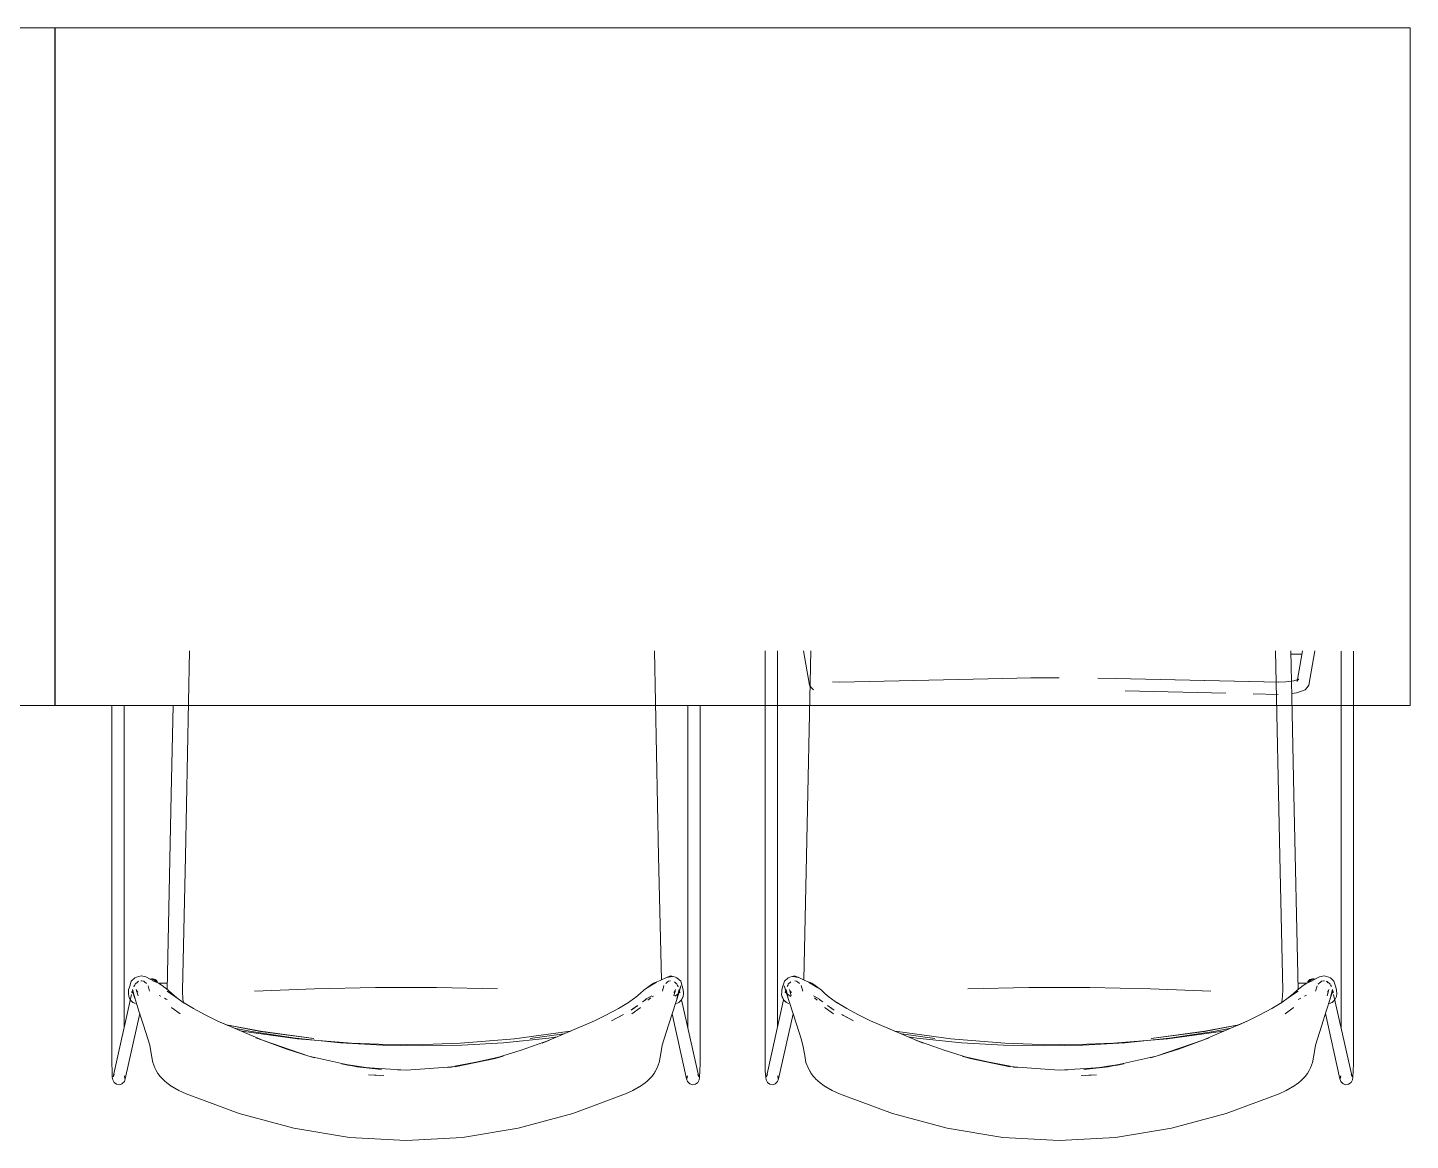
# Model space of a CAD drawing. Header units: millimetres. Extents: x 155927 to 326028, y -36033 to 97293.
# Drawn here: x 207178 to 208402, y 20146 to 21131 of the extents above; entities that cross this region are included whole.
import ezdxf

# ---------------------------------------------------------------- set-up
doc = ezdxf.new("R2010")
doc.units = ezdxf.units.MM
doc.header["$MEASUREMENT"] = 0
doc.layers.add('G-IMPT', color=8, linetype='CONTINUOUS', lineweight=9)
doc.layers.add('I-FURN', color=8, linetype='CONTINUOUS', lineweight=9)

msp = doc.modelspace()

# ---------------------------------------------------------------- linework, layer by layer
at = {"layer": 'G-IMPT'}
for p, q in [((207321, 20579.6), (207317.3, 20397.6)), ((207736.2, 20397.6), (207732.6, 20579.4)), ((207830.5, 20579.4), (207830.5, 20220.7)), ((207841.4, 20246.4), (207841.4, 20579.4)), ((207864.6, 20579.4), (207869.8, 20549.1)), ((207867.2, 20397.6), (207870.9, 20579.4)), ((208282.5, 20579.6), (208286.1, 20397.6)), ((208295.9, 20579.6), (208296.8, 20538.8)), ((208301.5, 20552.3), (208306.2, 20579.6)), ((208311.9, 20549.1), (208317.3, 20579.6)), ((208340.4, 20579.3), (208340.4, 20245.8)), ((208351.3, 20579.3), (208351.3, 20220.7)), ((208305.7, 20576.7), (208295.6, 20576.7)), ((207896.6, 20551.8), (208040.9, 20555.1)), ((208040.9, 20555.1), (208065.8, 20555.5)), ((208065.8, 20555.5), (208090.9, 20555.7)), ((208140.9, 20555.1), (208125.1, 20555.4)), ((208285.2, 20551.8), (208141, 20555)), ((208284.9, 20551.7), (208141, 20555)), ((208291.6, 20552), (208298.5, 20552.9)), ((208298.5, 20552.9), (208303.1, 20554.4)), ((208303.1, 20554.4), (208301.2, 20553)), ((208302.4, 20554.3), (208301.2, 20553)), ((208301.5, 20552.3), (208302.4, 20554.3)), ((207871.3, 20547), (207869.8, 20549.1)), ((207873.3, 20545), (207871.3, 20547)), ((207896.6, 20551.8), (207890.2, 20552)), ((208238.3, 20542), (208149.4, 20544)), ((208284.8, 20540.9), (208262.7, 20541.5)), ((208285.2, 20551.8), (208291.6, 20552)), ((208296.7, 20541.7), (208300.8, 20542.2)), ((208300.8, 20542.2), (208306.4, 20544)), ((208306.4, 20544), (208308.5, 20545)), ((208310.5, 20547), (208308.5, 20545)), ((208311.9, 20549.1), (208310.5, 20547)), ((207252.2, 20531.2), (207252.2, 20220.7)), ((207263, 20531.2), (207263, 20245.8)), ((207306.5, 20531.2), (207304.8, 20452.2)), ((207762.1, 20245.8), (207762.1, 20531.2)), ((207773, 20531.2), (207773, 20220.7)), ((208296.8, 20538.8), (208298.6, 20452.2)), ((207301, 20279.3), (207304.8, 20452.2)), ((208302.5, 20279.3), (208298.6, 20452.2)), ((207314.7, 20278.8), (207317.3, 20397.6)), ((207738.7, 20288.2), (207736.2, 20397.6)), ((207864.8, 20288.2), (207867.2, 20397.6)), ((208288.8, 20278.8), (208286.1, 20397.6)), ((207269.4, 20286.9), (207268, 20282.7)), ((207269.4, 20286.9), (207272.6, 20290)), ((207271.6, 20282.2), (207272.4, 20283.9)), ((207271.7, 20281.9), (207272.4, 20283.9)), ((207272.6, 20290), (207273.9, 20290.5)), ((207275.4, 20286.7), (207272.7, 20284.5)), ((207273.9, 20290.5), (207278.1, 20291.7)), ((207274.3, 20285.7), (207275.9, 20286.9)), ((207274.3, 20285.7), (207274.9, 20286.1)), ((207275.9, 20286.9), (207274.9, 20286.1)), ((207277.9, 20287.4), (207278.5, 20287.3)), ((207282.2, 20290.8), (207278.1, 20291.7)), ((207280.4, 20286.9), (207278.5, 20287.3)), ((207281, 20286.6), (207280.4, 20286.9)), ((207281, 20286.6), (207282.8, 20284.9)), ((207282.2, 20290.8), (207290.6, 20286.4)), ((207293.5, 20285.2), (207288.6, 20287.4)), ((207288.6, 20287.4), (207290.6, 20286.4)), ((207301.2, 20285.7), (207293.1, 20285.4)), ((207293.5, 20285.2), (207296.6, 20283.3)), ((207293.8, 20285), (207301.2, 20285.3)), ((207293.8, 20285), (207301.2, 20285.3)), ((207726.2, 20281.2), (207734.5, 20286)), ((207729.8, 20283.5), (207726.2, 20281.2)), ((207731.7, 20285.2), (207728.6, 20283.3)), ((207729.8, 20283.5), (207734.5, 20286)), ((207731.7, 20285.2), (207737.7, 20287.7)), ((207743.7, 20290.7), (207737.7, 20287.7)), ((207744.1, 20286.6), (207742.5, 20285.1)), ((207747, 20291.7), (207743.3, 20290.4)), ((207748.4, 20291.2), (207743.3, 20290.4)), ((207748.4, 20291.2), (207743.7, 20290.7)), ((207744.1, 20286.6), (207745.1, 20287.1)), ((207746.7, 20287.3), (207745.1, 20287.1)), ((207747, 20291.7), (207751.2, 20290.5)), ((207750.2, 20286.5), (207752.5, 20284.5)), ((207751.2, 20290.5), (207752.5, 20290)), ((207752.5, 20290), (207755.8, 20286.9)), ((207753.5, 20281.9), (207752.7, 20283.9)), ((207752.7, 20283.9), (207753.5, 20282.3)), ((207753.6, 20281.9), (207753, 20283.4)), ((207757.1, 20282.7), (207755.8, 20286.9)), ((207846.3, 20282.7), (207847.7, 20286.9)), ((207850.9, 20290), (207847.7, 20286.9)), ((207850.8, 20283.9), (207850, 20282.3)), ((207850.3, 20282.7), (207850.8, 20283.9)), ((207852.3, 20290.5), (207850.9, 20290)), ((207853.3, 20286.5), (207851, 20284.5)), ((207856.5, 20291.7), (207852.3, 20290.5)), ((207855.1, 20291.2), (207860.1, 20290.4)), ((207855.1, 20291.2), (207859.7, 20290.7)), ((207856.5, 20291.7), (207860.1, 20290.4)), ((207856.8, 20287.3), (207858.4, 20287.1)), ((207859.3, 20286.6), (207858.4, 20287.1)), ((207859.3, 20286.6), (207861, 20285.1)), ((207859.7, 20290.7), (207865.7, 20287.7)), ((207871.8, 20285.2), (207865.7, 20287.7)), ((207873.6, 20283.5), (207869, 20286)), ((207871.6, 20284.5), (207869, 20286)), ((207871.8, 20285.2), (207874.9, 20283.3)), ((207877.3, 20281.2), (207871.9, 20284.3)), ((207873.6, 20283.5), (207877.3, 20281.2)), ((208302.3, 20285.7), (208310.4, 20285.4)), ((208309.6, 20285), (208302.3, 20285.3)), ((208309.6, 20285), (208303.4, 20285.3)), ((208310, 20285.2), (208306.9, 20283.3)), ((208310, 20285.2), (208314.8, 20287.4)), ((208321.3, 20290.8), (208312.8, 20286.4)), ((208314.8, 20287.4), (208312.8, 20286.4)), ((208320.2, 20284.3), (208320.6, 20284.9)), ((208322.5, 20286.6), (208320.6, 20284.9)), ((208321.3, 20290.8), (208325.3, 20291.7)), ((208322.5, 20286.6), (208323, 20286.9)), ((208323, 20286.9), (208325, 20287.3)), ((208325.6, 20287.4), (208325, 20287.3)), ((208329.5, 20290.5), (208325.3, 20291.7)), ((208329.1, 20285.7), (208327.5, 20286.9)), ((208327.5, 20286.9), (208328.6, 20286.1)), ((208328.1, 20286.7), (208330.7, 20284.5)), ((208329.1, 20285.7), (208328.6, 20286.1)), ((208330.9, 20290), (208329.5, 20290.5)), ((208334.1, 20286.9), (208330.9, 20290)), ((208331.5, 20282.7), (208331, 20283.9)), ((208331.8, 20282.2), (208331, 20283.9)), ((208334.1, 20286.9), (208335.5, 20282.7)), ((207269.7, 20275.3), (207253.2, 20202.3)), ((207267, 20279.4), (207266.8, 20275.4)), ((207267.1, 20273.7), (207266.8, 20275.4)), ((207267, 20279.4), (207268, 20282.7)), ((207267.1, 20273.7), (207267.1, 20273.4)), ((207267.1, 20273.4), (207268.5, 20270.5)), ((207270.4, 20278.7), (207270, 20276.7)), ((207271.5, 20275.1), (207270, 20278.3)), ((207271.3, 20276.2), (207270, 20278.3)), ((207272.4, 20272.2), (207270.6, 20279.7)), ((207270.6, 20279.7), (207272.6, 20271.6)), ((207271.5, 20275.1), (207270.8, 20277.4)), ((207270.8, 20277.4), (207272.6, 20271.6)), ((207272.4, 20272.2), (207276.2, 20260.5)), ((207273.8, 20279.7), (207274.8, 20277.6)), ((207273.8, 20279.7), (207275.4, 20274.1)), ((207275.1, 20277.3), (207274, 20278.4)), ((207274, 20278.4), (207274.8, 20277.6)), ((207275.1, 20277.3), (207274.4, 20277.9)), ((207284.2, 20283), (207285.5, 20278.2)), ((207295.6, 20273.8), (207294.2, 20274.4)), ((207296.6, 20283.3), (207302, 20279)), ((207298.8, 20272.1), (207300.4, 20271)), ((207301.2, 20278.1), (207308.9, 20273)), ((207301.2, 20278.1), (207309.4, 20272.5)), ((207305.2, 20276), (207302, 20279)), ((207305.2, 20276), (207309.4, 20272.5)), ((207308.9, 20273), (207316.3, 20267.6)), ((207315.1, 20270.4), (207314.7, 20278.8)), ((207378.4, 20278.3), (207431.6, 20280.4)), ((207485.5, 20281.4), (207431.6, 20280.4)), ((207485.5, 20281.4), (207539.6, 20281.4)), ((207593.5, 20280.4), (207539.6, 20281.4)), ((207716.2, 20273), (207708.8, 20267.6)), ((207716.2, 20273), (207719.9, 20276)), ((207723.1, 20279), (207719.9, 20276)), ((207728.6, 20283.3), (207723.1, 20279)), ((207726.9, 20272.4), (207724.2, 20270.7)), ((207726.9, 20272.4), (207724.7, 20271)), ((207730.1, 20274), (207726.3, 20272.1)), ((207726.9, 20272.4), (207726.3, 20272.1)), ((207729.2, 20272.3), (207726.8, 20270.2)), ((207726.9, 20272.4), (207730.1, 20274)), ((207730.4, 20273.2), (207731.6, 20273.9)), ((207740.9, 20283.1), (207739.6, 20278.2)), ((207751.1, 20278.4), (207749.6, 20276.9)), ((207749.6, 20276.9), (207750.7, 20277.8)), ((207751.3, 20279.6), (207749.8, 20274.1)), ((207751.3, 20279.6), (207750.1, 20277.2)), ((207751.1, 20278.4), (207750.1, 20277.2)), ((207750.5, 20273.8), (207752, 20274.6)), ((207754.3, 20277.4), (207751.8, 20269.1)), ((207753.8, 20276.2), (207752, 20274.6)), ((207754.5, 20279.7), (207752.4, 20271.6)), ((207752.4, 20271.6), (207752.8, 20272.8)), ((207754.5, 20279.7), (207752.8, 20272.8)), ((207756, 20283), (207753.6, 20275.1)), ((207755.1, 20278.3), (207753.6, 20275.1)), ((207755.1, 20278.3), (207753.8, 20276.2)), ((207756, 20283), (207754.3, 20277.4)), ((207755.1, 20276.7), (207754.7, 20278.6)), ((207758.1, 20273.7), (207756.4, 20270.3)), ((207756.4, 20270.3), (207758, 20273.4)), ((207758.1, 20273.7), (207756.6, 20270.5)), ((207757.1, 20282.7), (207758.1, 20279.4)), ((207758.1, 20273.7), (207758, 20273.4)), ((207758.1, 20279.4), (207758.3, 20276.7)), ((207758.1, 20273.7), (207758.4, 20275.4)), ((207758.3, 20276.7), (207758.4, 20275.4)), ((207845.2, 20276.7), (207845.1, 20275.4)), ((207845.4, 20273.7), (207845.1, 20275.4)), ((207845.3, 20279.4), (207845.2, 20276.7)), ((207846.3, 20282.7), (207845.3, 20279.4)), ((207845.4, 20273.7), (207847.1, 20270.3)), ((207845.4, 20273.7), (207845.5, 20273.4)), ((207845.4, 20273.7), (207846.9, 20270.5)), ((207847.1, 20270.3), (207845.5, 20273.4)), ((207847.5, 20283), (207849.1, 20277.4)), ((207847.5, 20283), (207849.9, 20275.1)), ((207848.3, 20276.7), (207848.8, 20278.6)), ((207848.4, 20278.3), (207849.7, 20276.2)), ((207848.4, 20278.3), (207849.9, 20275.1)), ((207849, 20279.7), (207851, 20271.6)), ((207849, 20279.7), (207850.7, 20272.8)), ((207849.1, 20277.4), (207851.7, 20269.1)), ((207849.7, 20276.2), (207851.5, 20274.6)), ((207851, 20271.6), (207850.7, 20272.8)), ((207853.3, 20273.6), (207851.5, 20274.6)), ((207852.2, 20279.6), (207853.4, 20277.2)), ((207852.2, 20279.6), (207853.7, 20274.1)), ((207852.4, 20278.4), (207853.4, 20277.2)), ((207852.4, 20278.4), (207853.8, 20276.9)), ((207853.8, 20276.9), (207852.8, 20277.8)), ((207862.5, 20283.1), (207863.9, 20278.2)), ((207876.6, 20272.4), (207873.4, 20274)), ((207873.4, 20274), (207877.1, 20272.1)), ((207874.2, 20272.3), (207876.6, 20270.2)), ((207874.9, 20283.3), (207880.3, 20279)), ((207876.6, 20272.4), (207877.1, 20272.1)), ((207876.6, 20272.4), (207878.7, 20271)), ((207876.6, 20272.4), (207879.3, 20270.7)), ((207880.3, 20279), (207883.5, 20276)), ((207887.3, 20273), (207883.5, 20276)), ((207887.3, 20273), (207894.6, 20267.6)), ((208010, 20280.4), (208063.9, 20281.4)), ((208117.9, 20281.4), (208063.9, 20281.4)), ((208117.9, 20281.4), (208171.8, 20280.4)), ((208225.1, 20278.3), (208171.8, 20280.4)), ((208294.5, 20273), (208287.2, 20267.6)), ((208288.4, 20270.4), (208288.8, 20278.8)), ((208302.3, 20278.1), (208294, 20272.5)), ((208298.3, 20276), (208294, 20272.5)), ((208302.3, 20278.1), (208294.5, 20273)), ((208298.3, 20276), (208301.5, 20279)), ((208306.9, 20283.3), (208301.5, 20279)), ((208304.7, 20272.1), (208303.1, 20271)), ((208307.9, 20273.8), (208309.8, 20274.6)), ((208319.2, 20283), (208317.9, 20278.2)), ((208331.1, 20272.2), (208327.2, 20260.5)), ((208329.7, 20279.7), (208328.1, 20274.1)), ((208328.4, 20277.3), (208329.4, 20278.4)), ((208328.4, 20277.3), (208329.1, 20277.9)), ((208329.7, 20279.7), (208328.7, 20277.6)), ((208329.4, 20278.4), (208328.7, 20277.6)), ((208332.8, 20279.7), (208330.8, 20271.6)), ((208332.7, 20277.4), (208330.8, 20271.6)), ((208331.1, 20272.2), (208332.8, 20279.7)), ((208331.9, 20275.1), (208333.4, 20278.3)), ((208331.9, 20275.1), (208332.7, 20277.4)), ((208332.1, 20276.2), (208333.4, 20278.3)), ((208333, 20278.7), (208333.5, 20276.7)), ((208333.8, 20275.3), (208350.2, 20202.3)), ((208336.3, 20273.4), (208334.9, 20270.5)), ((208336.5, 20279.4), (208335.5, 20282.7)), ((208336.4, 20273.7), (208336.3, 20273.4)), ((208336.4, 20273.7), (208336.7, 20275.4)), ((208336.5, 20279.4), (208336.7, 20275.4)), ((207268.7, 20270.3), (207268.5, 20270.5)), ((207268.7, 20270.3), (207270.6, 20268.4)), ((207273.1, 20267.2), (207270.6, 20268.4)), ((207270.8, 20268.3), (207270.6, 20268.4)), ((207273.2, 20267.2), (207270.6, 20268.4)), ((207270.8, 20268.3), (207273.2, 20267.2)), ((207273.1, 20267.2), (207273.2, 20267.2)), ((207276.2, 20260.5), (207280.1, 20248)), ((207301, 20270.7), (207300.4, 20271)), ((207304.9, 20263.7), (207305.4, 20263.3)), ((207305.4, 20263.3), (207312.7, 20258)), ((207315.8, 20267.5), (207315.1, 20270.4)), ((207324.5, 20262.7), (207315.5, 20268.1)), ((207316.3, 20267.6), (207315.5, 20268.1)), ((207334.9, 20257.2), (207324.5, 20262.7)), ((207690.2, 20257.2), (207700.6, 20262.7)), ((207709.6, 20268.1), (207700.6, 20262.7)), ((207709.6, 20268.1), (207708.8, 20267.6)), ((207717.8, 20265.5), (207711.8, 20261.5)), ((207711.8, 20261.5), (207713.8, 20262.8)), ((207712.5, 20258), (207719.8, 20263.3)), ((207717.8, 20265.5), (207713.8, 20262.8)), ((207720.3, 20263.7), (207719.8, 20263.3)), ((207725.1, 20270.8), (207722, 20268.7)), ((207722.6, 20269.1), (207722, 20268.7)), ((207722.6, 20269.1), (207725.1, 20270.8)), ((207724.7, 20271), (207724.2, 20270.7)), ((207745, 20248), (207751.8, 20269.1)), ((207752.1, 20267.2), (207752, 20267.2)), ((207752.1, 20267.2), (207754.3, 20268.3)), ((207754.3, 20268.3), (207754.5, 20268.4)), ((207756.6, 20270.5), (207754.5, 20268.4)), ((207754.8, 20268.7), (207756.6, 20270.5)), ((207754.8, 20268.7), (207756.4, 20270.3)), ((207756.4, 20270.3), (207756.6, 20270.5)), ((207771.9, 20202.3), (207756.5, 20270.5)), ((207831.6, 20202.3), (207846.9, 20270.5)), ((207848.7, 20268.7), (207846.9, 20270.5)), ((207847.1, 20270.3), (207846.9, 20270.5)), ((207846.9, 20270.5), (207849, 20268.4)), ((207848.7, 20268.7), (207847.1, 20270.3)), ((207849.2, 20268.3), (207849, 20268.4)), ((207851.4, 20267.2), (207849.2, 20268.3)), ((207851.4, 20267.2), (207851.5, 20267.2)), ((207858.5, 20248), (207851.7, 20269.1)), ((207880.9, 20269.1), (207878.4, 20270.8)), ((207878.4, 20270.8), (207881.5, 20268.7)), ((207878.7, 20271), (207879.3, 20270.7)), ((207880.9, 20269.1), (207881.5, 20268.7)), ((207883.2, 20263.7), (207883.7, 20263.3)), ((207891, 20258), (207883.7, 20263.3)), ((207885.7, 20265.5), (207891.6, 20261.5)), ((207885.7, 20265.5), (207889.7, 20262.8)), ((207891.6, 20261.5), (207889.7, 20262.8)), ((207893.9, 20268.1), (207894.6, 20267.6)), ((207893.9, 20268.1), (207902.8, 20262.7)), ((207913.3, 20257.2), (207902.8, 20262.7)), ((208268.5, 20257.2), (208279, 20262.7)), ((208279, 20262.7), (208287.9, 20268.1)), ((208287.2, 20267.6), (208287.9, 20268.1)), ((208287.7, 20267.5), (208288.4, 20270.4)), ((208298.1, 20263.3), (208290.8, 20258)), ((208298.6, 20263.7), (208298.1, 20263.3)), ((208302.5, 20270.7), (208303.1, 20271)), ((208327.2, 20260.5), (208323.3, 20248)), ((208330.3, 20267.2), (208332.8, 20268.4)), ((208332.6, 20268.3), (208330.3, 20267.2)), ((208330.4, 20267.2), (208330.3, 20267.2)), ((208330.4, 20267.2), (208332.8, 20268.4)), ((208332.6, 20268.3), (208332.8, 20268.4)), ((208334.7, 20270.3), (208332.8, 20268.4)), ((208334.7, 20270.3), (208334.9, 20270.5)), ((207264.1, 20200.7), (207277, 20258.3)), ((207280.1, 20248), (207284, 20236)), ((207334.9, 20257.2), (207345.5, 20252)), ((207354.9, 20247.8), (207345.5, 20252)), ((207354.9, 20247.8), (207345.5, 20251.9)), ((207385.5, 20234.7), (207345.5, 20251.9)), ((207383.9, 20242.6), (207353.6, 20248.4)), ((207353.6, 20248.4), (207383.7, 20242.7)), ((207679.6, 20252), (207633.2, 20232.1)), ((207679.6, 20252), (207690.2, 20257.2)), ((207705, 20257.5), (207694.6, 20252)), ((207694.6, 20252), (207704, 20257)), ((207705, 20257.5), (207704, 20257)), ((207741.2, 20236), (207745, 20248)), ((207748.2, 20258.1), (207761, 20200.7)), ((207855.3, 20258.1), (207842.4, 20200.7)), ((207862.3, 20236), (207858.5, 20248)), ((207898.5, 20257.5), (207908.9, 20252)), ((207898.5, 20257.5), (207899.4, 20257)), ((207908.9, 20252), (207899.4, 20257)), ((207923.9, 20252), (207913.3, 20257.2)), ((207923.9, 20252), (207970.3, 20232.1)), ((208218, 20234.7), (208258, 20251.9)), ((208219.6, 20242.6), (208249.9, 20248.4)), ((208249.9, 20248.4), (208219.7, 20242.7)), ((208248.6, 20247.8), (208257.9, 20252)), ((208248.6, 20247.8), (208258, 20251.9)), ((208268.5, 20257.2), (208257.9, 20252)), ((208323.3, 20248), (208319.5, 20236)), ((208339.4, 20200.7), (208326.5, 20258.3)), ((207285.7, 20230.4), (207284, 20236)), ((207375.7, 20242.5), (207360.6, 20245.4)), ((207369.3, 20242.4), (207366.1, 20243)), ((207416.6, 20236), (207369.3, 20242.4)), ((207375.7, 20242.5), (207414.8, 20236.6)), ((207379.7, 20236.9), (207385.5, 20234.7)), ((207379.7, 20236.9), (207385.5, 20234.7)), ((207431, 20236.2), (207383.7, 20242.7)), ((207383.9, 20242.6), (207431, 20236.2)), ((207385.5, 20234.7), (207426.7, 20220.6)), ((207385.5, 20234.7), (207407, 20226.7)), ((207385.5, 20234.7), (207407, 20226.7)), ((207414.8, 20236.6), (207454.6, 20232.5)), ((207464.4, 20232.2), (207416.6, 20236)), ((207608.5, 20236), (207560.7, 20232.2)), ((207599, 20232.5), (207638.7, 20236.6)), ((207608.5, 20236), (207655.8, 20242.4)), ((207614.6, 20226.1), (207639.6, 20234.7)), ((207652.2, 20240.3), (207622.6, 20236.2)), ((207652.2, 20240.3), (207622.6, 20236.2)), ((207639.6, 20234.7), (207633.2, 20232.1)), ((207646.4, 20237.8), (207638.7, 20236.6)), ((207655.8, 20242.4), (207658.4, 20242.9)), ((207739.5, 20230.4), (207741.2, 20236)), ((207864, 20230.4), (207862.3, 20236)), ((207947.7, 20242.4), (207945, 20242.9)), ((207995, 20236), (207947.7, 20242.4)), ((207951.2, 20240.3), (207980.9, 20236.2)), ((207951.3, 20240.3), (207980.9, 20236.2)), ((207957.1, 20237.8), (207964.7, 20236.6)), ((207988.9, 20226.1), (207963.8, 20234.7)), ((207963.8, 20234.7), (207970.3, 20232.1)), ((208004.5, 20232.5), (207964.7, 20236.6)), ((207995, 20236), (208042.8, 20232.2)), ((208139, 20232.2), (208186.8, 20236)), ((208188.6, 20236.6), (208148.9, 20232.5)), ((208172.4, 20236.2), (208219.7, 20242.7)), ((208219.6, 20242.6), (208172.4, 20236.2)), ((208218, 20234.7), (208176.8, 20220.6)), ((208186.8, 20236), (208234.1, 20242.4)), ((208227.8, 20242.5), (208188.6, 20236.6)), ((208218, 20234.7), (208196.5, 20226.7)), ((208218, 20234.7), (208196.5, 20226.7)), ((208223.7, 20236.9), (208218, 20234.7)), ((208223.7, 20236.9), (208218, 20234.7)), ((208227.8, 20242.5), (208242.9, 20245.4)), ((208234.1, 20242.4), (208237.3, 20243)), ((208317.8, 20230.4), (208319.5, 20236)), ((207287.3, 20221.2), (207285.7, 20230.4)), ((207426.7, 20220.6), (207407, 20226.7)), ((207407, 20226.7), (207426.7, 20220.7)), ((207454.6, 20232.5), (207491.7, 20230.4)), ((207464.4, 20232.2), (207488.5, 20231.2)), ((207488.5, 20231.2), (207512.6, 20230.9)), ((207491.7, 20230.4), (207507.9, 20230.1)), ((207507.9, 20230.1), (207526.8, 20229.7)), ((207512.6, 20230.9), (207536.6, 20231.3)), ((207545.6, 20230.1), (207526.8, 20229.7)), ((207560.7, 20232.2), (207536.6, 20231.3)), ((207545.6, 20230.1), (207561.9, 20230.4)), ((207599, 20232.5), (207561.9, 20230.4)), ((207614.6, 20226.1), (207598.4, 20220.9)), ((207739.5, 20230.4), (207737.9, 20221.2)), ((207864, 20230.4), (207865.6, 20221.2)), ((207988.9, 20226.1), (208005.1, 20220.9)), ((208004.5, 20232.5), (208041.5, 20230.4)), ((208057.8, 20230.1), (208041.5, 20230.4)), ((208042.8, 20232.2), (208066.8, 20231.3)), ((208057.8, 20230.1), (208076.7, 20229.7)), ((208090.9, 20230.9), (208066.8, 20231.3)), ((208095.5, 20230.1), (208076.7, 20229.7)), ((208115, 20231.2), (208090.9, 20230.9)), ((208111.8, 20230.4), (208095.5, 20230.1)), ((208148.9, 20232.5), (208111.8, 20230.4)), ((208139, 20232.2), (208115, 20231.2)), ((208176.8, 20220.6), (208196.5, 20226.7)), ((208196.5, 20226.7), (208176.8, 20220.7)), ((208316.2, 20221.2), (208317.8, 20230.4)), ((207252.2, 20214.5), (207252.2, 20220.7)), ((207252.2, 20214.5), (207252.4, 20207.3)), ((207287.3, 20221.2), (207288.4, 20215.1)), ((207290.2, 20210.2), (207288.4, 20215.1)), ((207290.2, 20210.2), (207291.4, 20207.9)), ((207431.9, 20219.2), (207426.7, 20220.7)), ((207469.2, 20211.3), (207426.7, 20220.6)), ((207426.7, 20220.6), (207431.9, 20219.2)), ((207455.4, 20213.8), (207462.5, 20212.5)), ((207455.4, 20213.8), (207469.5, 20211.7)), ((207469.2, 20211.3), (207490.8, 20208.9)), ((207469.2, 20211.3), (207480.5, 20210)), ((207469.5, 20211.7), (207480.5, 20210)), ((207512.6, 20208.3), (207475.6, 20210.6)), ((207475.6, 20210.6), (207480.5, 20210)), ((207490.8, 20208.9), (207480.5, 20210)), ((207549.5, 20210.8), (207512.6, 20208.3)), ((207549.5, 20210.6), (207555.9, 20211.7)), ((207549.5, 20210.8), (207553.7, 20211.1)), ((207549.5, 20210.6), (207553, 20211)), ((207598.5, 20220.6), (207555.9, 20211.3)), ((207555.9, 20211.7), (207591.4, 20218.7)), ((207591.4, 20218.7), (207555.9, 20211.3)), ((207591.4, 20218.7), (207598.4, 20220.9)), ((207598.5, 20220.6), (207591.4, 20218.7)), ((207732, 20204.9), (207735, 20210.2)), ((207733.8, 20207.9), (207735, 20210.2)), ((207734.4, 20209.2), (207735, 20210.2)), ((207736.8, 20215.1), (207735, 20210.2)), ((207737.9, 20221.2), (207736.8, 20215.1)), ((207772.8, 20207.3), (207772.9, 20214.5)), ((207773, 20220.7), (207772.9, 20214.5)), ((207830.5, 20220.7), (207830.5, 20214.5)), ((207830.7, 20207.3), (207830.5, 20214.5)), ((207865.6, 20221.2), (207866.7, 20215.1)), ((207866.7, 20215.1), (207868.5, 20210.2)), ((207869.1, 20209.2), (207868.5, 20210.2)), ((207871.5, 20204.9), (207868.5, 20210.2)), ((207869.7, 20207.9), (207868.5, 20210.2)), ((208005, 20220.6), (208012.1, 20218.7)), ((208005, 20220.6), (208047.5, 20211.3)), ((208012.1, 20218.7), (208005.1, 20220.9)), ((208047.6, 20211.7), (208012.1, 20218.7)), ((208012.1, 20218.7), (208047.5, 20211.3)), ((208053.9, 20210.6), (208047.6, 20211.7)), ((208054, 20210.8), (208049.8, 20211.1)), ((208053.9, 20210.6), (208050.5, 20211)), ((208054, 20210.8), (208090.9, 20208.3)), ((208090.9, 20208.3), (208127.9, 20210.6)), ((208134.3, 20211.3), (208112.7, 20208.9)), ((208112.7, 20208.9), (208122.9, 20210)), ((208134, 20211.7), (208122.9, 20210)), ((208134.3, 20211.3), (208122.9, 20210)), ((208127.9, 20210.6), (208122.9, 20210)), ((208148.1, 20213.8), (208134, 20211.7)), ((208134.3, 20211.3), (208176.8, 20220.6)), ((208148.1, 20213.8), (208140.9, 20212.5)), ((208171.6, 20219.2), (208176.8, 20220.7)), ((208176.8, 20220.6), (208171.6, 20219.2)), ((208313.3, 20210.2), (208312.1, 20207.9)), ((208313.3, 20210.2), (208315.1, 20215.1)), ((208316.2, 20221.2), (208315.1, 20215.1)), ((208351.3, 20214.5), (208351.1, 20207.3)), ((208351.3, 20214.5), (208351.3, 20220.7)), ((207252.4, 20207.3), (207252.6, 20202)), ((207252.6, 20202), (207253, 20199.6)), ((207253, 20199.6), (207254.2, 20197.3)), ((207253.2, 20202.3), (207254.3, 20204.5)), ((207254.1, 20204.2), (207254.3, 20204.5)), ((207261.4, 20196.5), (207263.3, 20198.2)), ((207263.3, 20198.2), (207263, 20197.9)), ((207264.1, 20200.7), (207263.3, 20198.2)), ((207263.4, 20203.1), (207263.8, 20200.5)), ((207263.5, 20202.8), (207263.8, 20200.5)), ((207292.9, 20205.4), (207291.4, 20207.9)), ((207293.1, 20204.9), (207292.9, 20205.4)), ((207293.1, 20204.9), (207294.7, 20203)), ((207294.7, 20203), (207296.9, 20200.5)), ((207296.9, 20200.5), (207298.7, 20198.7)), ((207300.8, 20197), (207298.7, 20198.7)), ((207489.7, 20203.6), (207479.5, 20204.1)), ((207479.5, 20204.1), (207493.1, 20203.4)), ((207512.6, 20208.3), (207505.1, 20208.4)), ((207512.6, 20208.3), (207505.1, 20208.4)), ((207724.3, 20197), (207726.4, 20198.7)), ((207728.2, 20200.5), (207726.4, 20198.7)), ((207728.2, 20200.5), (207728.7, 20201.1)), ((207730.5, 20203), (207728.7, 20201.1)), ((207732, 20204.9), (207730.5, 20203)), ((207734.4, 20209.2), (207732, 20204.9)), ((207732, 20204.9), (207732.2, 20205.4)), ((207732.2, 20205.4), (207733.8, 20207.9)), ((207761, 20200.7), (207761.8, 20198.2)), ((207761.8, 20203.1), (207761.3, 20200.5)), ((207761.6, 20202.8), (207761.3, 20200.5)), ((207761.8, 20198.2), (207762.1, 20197.9)), ((207764, 20196.1), (207762.1, 20197.9)), ((207771.9, 20202.3), (207770.9, 20204.4)), ((207770.9, 20204.4), (207771.1, 20204.2)), ((207772.1, 20199.6), (207770.9, 20197.3)), ((207772.1, 20199.6), (207772.5, 20202)), ((207772.5, 20202), (207772.8, 20207.3)), ((207831, 20202), (207830.7, 20207.3)), ((207831.3, 20199.6), (207831, 20202)), ((207831.3, 20199.6), (207832.5, 20197.3)), ((207831.6, 20202.3), (207832.6, 20204.4)), ((207832.6, 20204.4), (207832.4, 20204.2)), ((207839.5, 20196.1), (207841.3, 20197.9)), ((207841.6, 20198.2), (207841.3, 20197.9)), ((207842.4, 20200.7), (207841.6, 20198.2)), ((207841.7, 20203.1), (207842.2, 20200.5)), ((207841.8, 20202.8), (207842.2, 20200.5)), ((207869.1, 20209.2), (207871.5, 20204.9)), ((207871.2, 20205.4), (207869.7, 20207.9)), ((207871.5, 20204.9), (207871.2, 20205.4)), ((207871.5, 20204.9), (207873, 20203)), ((207873, 20203), (207874.7, 20201.1)), ((207875.2, 20200.5), (207874.7, 20201.1)), ((207875.2, 20200.5), (207877.1, 20198.7)), ((207879.2, 20197), (207877.1, 20198.7)), ((208090.9, 20208.3), (208098.4, 20208.4)), ((208090.9, 20208.3), (208098.4, 20208.4)), ((208124, 20204.1), (208110.4, 20203.4)), ((208114.5, 20203.6), (208124, 20204.1)), ((208302.6, 20197), (208304.7, 20198.7)), ((208306.6, 20200.5), (208304.7, 20198.7)), ((208308.8, 20203), (208306.6, 20200.5)), ((208310.3, 20204.9), (208308.8, 20203)), ((208310.3, 20204.9), (208310.6, 20205.4)), ((208310.6, 20205.4), (208312.1, 20207.9)), ((208339.4, 20200.7), (208340.2, 20198.2)), ((208340.1, 20203.1), (208339.6, 20200.5)), ((208340, 20202.8), (208339.6, 20200.5)), ((208342, 20196.5), (208340.2, 20198.2)), ((208340.2, 20198.2), (208340.5, 20197.9)), ((208350.2, 20202.3), (208349.2, 20204.5)), ((208349.4, 20204.2), (208349.2, 20204.5)), ((208350.5, 20199.6), (208349.3, 20197.3)), ((208350.8, 20202), (208350.5, 20199.6)), ((208351.1, 20207.3), (208350.8, 20202)), ((207254.2, 20197.3), (207256.3, 20195.8)), ((207259, 20195.4), (207256.3, 20195.8)), ((207259, 20195.4), (207261.1, 20196.1)), ((207261.4, 20196.5), (207261.1, 20196.1)), ((207305.7, 20193.6), (207300.8, 20197)), ((207305.7, 20193.6), (207306, 20193.4)), ((207311.6, 20190.2), (207306, 20193.4)), ((207318, 20187.4), (207311.6, 20190.2)), ((207364.8, 20169.8), (207318, 20187.4)), ((207660.3, 20169.8), (207707, 20187.3)), ((207707, 20187.3), (207713.5, 20190.2)), ((207719.1, 20193.4), (207713.5, 20190.2)), ((207719.1, 20193.4), (207719.4, 20193.6)), ((207724.3, 20197), (207719.4, 20193.6)), ((207764, 20196.1), (207766.1, 20195.4)), ((207768.8, 20195.8), (207766.1, 20195.4)), ((207770.9, 20197.3), (207768.8, 20195.8)), ((207832.5, 20197.3), (207834.7, 20195.8)), ((207834.7, 20195.8), (207837.3, 20195.4)), ((207839.5, 20196.1), (207837.3, 20195.4)), ((207879.2, 20197), (207884, 20193.6)), ((207884.3, 20193.4), (207884, 20193.6)), ((207884.3, 20193.4), (207889.9, 20190.2)), ((207896.4, 20187.3), (207889.9, 20190.2)), ((207943.2, 20169.8), (207896.4, 20187.3)), ((208238.6, 20169.8), (208285.5, 20187.4)), ((208285.5, 20187.4), (208291.9, 20190.2)), ((208291.9, 20190.2), (208297.5, 20193.4)), ((208297.8, 20193.6), (208297.5, 20193.4)), ((208297.8, 20193.6), (208302.6, 20197)), ((208342, 20196.5), (208342.3, 20196.1)), ((208344.5, 20195.4), (208342.3, 20196.1)), ((208344.5, 20195.4), (208347.1, 20195.8)), ((208349.3, 20197.3), (208347.1, 20195.8)), ((207413.3, 20156.8), (207364.8, 20169.8)), ((207660.3, 20169.8), (207611.9, 20156.8)), ((207943.2, 20169.8), (207991.6, 20156.8)), ((208190.2, 20156.8), (208238.6, 20169.8)), ((207413.3, 20156.8), (207462.7, 20148.7)), ((207512.6, 20146.1), (207462.7, 20148.7)), ((207512.6, 20146.1), (207562.5, 20148.7)), ((207611.9, 20156.8), (207562.5, 20148.7)), ((207991.6, 20156.8), (208041, 20148.7)), ((208090.9, 20146.1), (208041, 20148.7)), ((208090.9, 20146.1), (208140.8, 20148.7)), ((208190.2, 20156.8), (208140.8, 20148.7))]:
    msp.add_line(p, q, dxfattribs=at)
at = {"layer": 'I-FURN'}
for p, q in [((207201.9, 21131.2), (206001.8, 21131.2)), ((208401.7, 21131.2), (207201.6, 21131.2)), ((207201.6, 21131.2), (207201.6, 20531.2)), ((207201.9, 20531.2), (207201.9, 21131.2)), ((208401.7, 20531.2), (208401.7, 21131.2)), ((206001.8, 20531.2), (207201.9, 20531.2)), ((207201.6, 20531.2), (208401.7, 20531.2)), ((207285.7, 20288.7), (207287.3, 20289.2)), ((207287.3, 20289.2), (207288.5, 20289.2)), ((207292.4, 20286.7), (207287.3, 20289.2)), ((207287.3, 20289.2), (207291.6, 20287.6)), ((207287.3, 20289.2), (207289.6, 20288.9)), ((207287.3, 20289.2), (207290.6, 20288.4)), ((207288.5, 20289.2), (207289.6, 20288.9)), ((207292.4, 20286.7), (207288.6, 20287.4)), ((207289.6, 20288.9), (207290.6, 20288.4)), ((207292.4, 20286.7), (207289.8, 20286.9)), ((207292.4, 20286.7), (207290.3, 20286.7)), ((207291.6, 20287.6), (207290.6, 20288.4)), ((207292.4, 20286.7), (207290.7, 20286.5)), ((207292.4, 20286.7), (207290.9, 20286.4)), ((207292.4, 20286.7), (207291.6, 20287.6)), ((207292.4, 20286.7), (207292.6, 20285.5)), ((208311.1, 20286.7), (208310.9, 20285.5)), ((208311.1, 20286.7), (208316.2, 20289.2)), ((208311.1, 20286.7), (208311.9, 20287.6)), ((208311.1, 20286.7), (208314.9, 20287.4)), ((208311.1, 20286.7), (208313.7, 20286.9)), ((208311.1, 20286.7), (208312.5, 20286.4)), ((208311.1, 20286.7), (208313.1, 20286.7)), ((208311.1, 20286.7), (208312.8, 20286.5)), ((208316.2, 20289.2), (208311.9, 20287.6)), ((208311.9, 20287.6), (208312.8, 20288.4)), ((208316.2, 20289.2), (208312.8, 20288.4)), ((208313.9, 20288.9), (208312.8, 20288.4)), ((208315, 20289.2), (208313.9, 20288.9)), ((208316.2, 20289.2), (208313.9, 20288.9)), ((208316.2, 20289.2), (208315, 20289.2)), ((208317.7, 20288.7), (208316.2, 20289.2))]:
    msp.add_line(p, q, dxfattribs=at)

doc.saveas('drawing.dxf')
